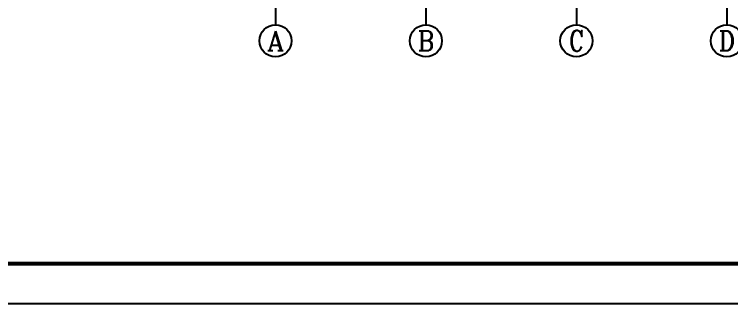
# Model space of a CAD drawing. Extents: x 13276711 to 13543385, y -848943 to -68012.
# Drawn here: x 13405767 to 13441526, y -814243 to -799804 of the extents above; entities that cross this region are included whole.
import ezdxf
from ezdxf.enums import TextEntityAlignment as Align

# ---------------------------------------------------------------- set-up
doc = ezdxf.new("R2010")
doc.units = 0
doc.header["$LTSCALE"] = 1000
doc.header["$MEASUREMENT"] = 0
for name, color, linetype in [('AXIS', 3, 'Continuous'), ('AXIS_TEXT', 7, 'Continuous'), ('TK', 4, 'Continuous')]:
    doc.layers.add(name, color=color, linetype=linetype)
doc.styles.add('_TCH_AXIS', font='COMPLEX', dxfattribs={"bigfont": 'GBCBIG'})
doc.styles.add('COMPLEX', font='COMPLEX')

# ---------------------------------------------------------------- blocks, each defined once
blk = doc.blocks.new('GeYuanFrame_02052802', base_point=(20.09, 4.53))
at = {"layer": 'TK'}
blk.add_lwpolyline([(20.09, 4.53), (20.09, 598.53), (861.09, 598.53), (861.09, 4.53)], close=True, dxfattribs=at)
at = {"layer": 'TK', "const_width": 1}
blk.add_lwpolyline([(45.09, 588.53), (851.09, 588.53), (851.09, 14.53), (45.09, 14.53)], close=True, dxfattribs=at)
blk = doc.blocks.new('_AXISO')
blk.add_circle((0, 0), 0.5)
at = {"layer": 'AXIS_TEXT', "style": 'COMPLEX', "width": 1.041667}
blk.add_attdef('A', text='', height=0.56, dxfattribs=at).set_placement((-0.25, -0.28), (0.25, -0.28), align=Align.FIT)

msp = doc.modelspace()

# ---------------------------------------------------------------- linework, layer by layer
at = {"layer": 'AXIS'}
for p, q in [((13418784.8, -792328.8), (13418784.8, -800328.8)), ((13426284.8, -792328.8), (13426284.8, -800328.8)), ((13433784.8, -792328.8), (13433784.8, -800328.8)), ((13441284.8, -792328.8), (13441284.8, -800328.8))]:
    msp.add_line(p, q, dxfattribs=at)

# ---------------------------------------------------------------- block references
at = {"xscale": 200, "yscale": 200, "zscale": 200}
msp.add_blockref('GeYuanFrame_02052802', (13370184.8, -814243.1), dxfattribs=at)
at = {"layer": 'AXIS'}
ref = msp.add_blockref('_AXISO', (13418784.8, -801128.8), dxfattribs=dict(at, xscale=1600, yscale=1600, zscale=1600))
ref.add_attrib('A', 'A', dxfattribs={"layer": 'AXIS_TEXT', "ltscale": 0.5, "height": 971.8, "style": '_TCH_AXIS'}).set_placement((13418368.3, -801614.7), (13419201.4, -801614.7), align=Align.FIT)
ref = msp.add_blockref('_AXISO', (13426284.8, -801128.8), dxfattribs=dict(at, xscale=1600, yscale=1600, zscale=1600))
ref.add_attrib('A', 'B', dxfattribs={"layer": 'AXIS_TEXT', "ltscale": 0.5, "height": 994.9, "style": '_TCH_AXIS'}).set_placement((13425882.2, -801626.2), (13426687.5, -801626.2), align=Align.FIT)
ref = msp.add_blockref('_AXISO', (13433784.8, -801128.8), dxfattribs=dict(at, xscale=1600, yscale=1600, zscale=1600))
ref.add_attrib('A', 'C', dxfattribs={"layer": 'AXIS_TEXT', "ltscale": 0.5, "height": 1041.6, "style": '_TCH_AXIS'}).set_placement((13433412.9, -801649.6), (13434156.8, -801649.6), align=Align.FIT)
ref = msp.add_blockref('_AXISO', (13441284.8, -801128.8), dxfattribs=dict(at, xscale=1600, yscale=1600, zscale=1600))
ref.add_attrib('A', 'D', dxfattribs={"layer": 'AXIS_TEXT', "ltscale": 0.5, "height": 994.9, "style": '_TCH_AXIS'}).set_placement((13440882.2, -801626.2), (13441687.5, -801626.2), align=Align.FIT)

doc.saveas('drawing.dxf')
